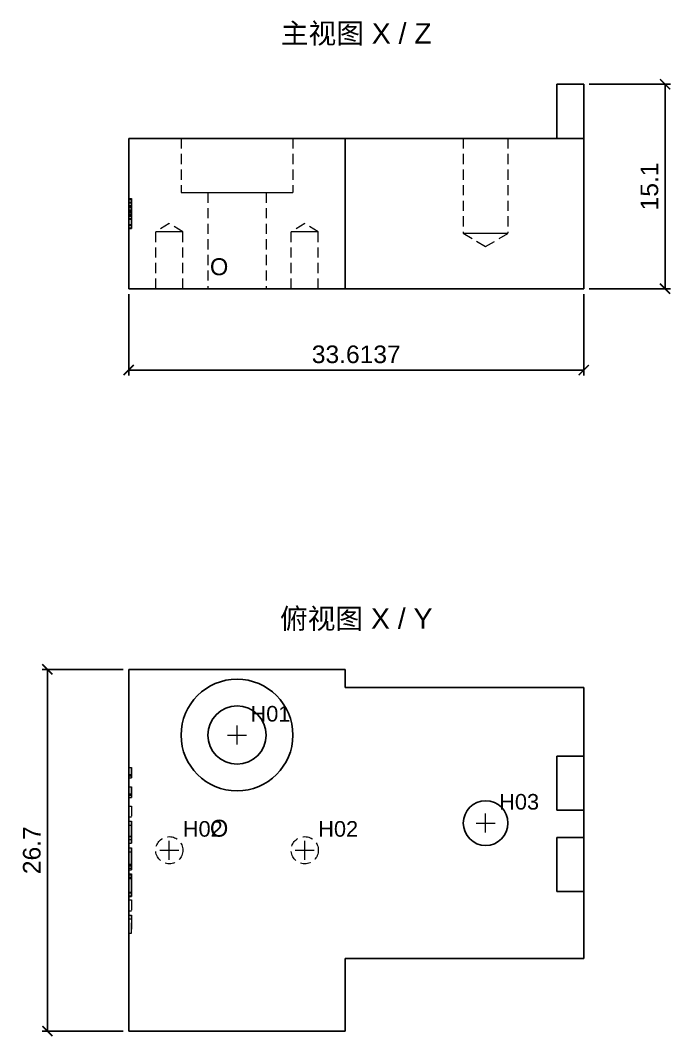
# Model space of a CAD drawing. Header units: millimetres. Extents: x 11 to 335, y 32 to 137.
# Drawn here: x 55.7 to 103.7, y 32.2 to 107.3 of the extents above; entities that cross this region are included whole.
import ezdxf
from ezdxf.enums import TextEntityAlignment as Align

# ---------------------------------------------------------------- set-up
doc = ezdxf.new("R2010")
doc.units = ezdxf.units.MM
doc.linetypes.add('WP_HIDDEN', pattern=[2.3, 1.5, -0.8])
for name, color, linetype, lineweight in [('ANNOTATIONS', 7, 'CONTINUOUS', 18), ('DIMENSIONS', 7, 'CONTINUOUS', 18), ('HIDDEN', 7, 'WP_HIDDEN', 13), ('VISIBLE', 7, 'CONTINUOUS', 25)]:
    doc.layers.add(name, color=color, linetype=linetype, lineweight=lineweight)
doc.styles.add('CJK', font='Arial Unicode.ttf')
doc.styles.add('OpenSansCondensed-Light', font='OpenSansCondensed-Light.ttf')
doc.dimstyles.new('EZDXF', dxfattribs={"dimtxt": 0.25, "dimasz": 0.175, "dimexe": 0.375, "dimexo": 0.125, "dimgap": 0.1, "dimtad": 1, "dimlfac": 100, "dimzin": 12, "dimdsep": 46, "dimtxsty": 'OpenSansCondensed-Light', "dimblk": 'ARCHTICK', "dimcen": 2.5, "dimazin": 3, "dimtfac": 0.5, "dimtmove": 2, "dimatfit": 3})

# ---------------------------------------------------------------- blocks, each defined once
blk = doc.blocks.new('_ARCHTICK')
at = {"color": 0, "linetype": 'BYBLOCK', "const_width": 0.15}
blk.add_lwpolyline([(-0.5, -0.5), (0.5, 0.5)], dxfattribs=at)

msp = doc.modelspace()

# ---------------------------------------------------------------- linework, layer by layer
at = {"layer": 'ANNOTATIONS'}
for p, q in [((71.69315, 53.8), (71.69315, 55.2)), ((70.99315, 54.5), (72.39315, 54.5)), ((90.05685, 47.3), (90.05685, 48.7)), ((89.35685, 48), (90.75685, 48)), ((66.69315, 45.3), (66.69315, 46.7)), ((76.69315, 45.3), (76.69315, 46.7)), ((65.99315, 46), (67.39315, 46)), ((75.99315, 46), (77.39315, 46))]:
    msp.add_line(p, q, dxfattribs=at)
at = {"layer": 'HIDDEN', "ltscale": 0.5}
for p, q in [((67.56815, 98.55), (67.56815, 94.55)), ((75.81815, 98.55), (75.81815, 94.55)), ((88.40685, 98.55), (88.40685, 91.55)), ((91.70685, 98.55), (91.70685, 91.55)), ((95.30685, 98.55), (97.30685, 98.55)), ((69.54315, 94.55), (69.54315, 87.45)), ((73.84315, 94.55), (73.84315, 87.45)), ((63.69315, 94.1), (63.89315, 94.1)), ((63.69315, 91.93628), (63.69315, 94.07243)), ((63.69315, 94.07243), (63.89315, 94.07243)), ((63.69315, 94.06372), (63.69315, 91.93628)), ((63.69315, 92.18734), (63.69315, 94.06372)), ((63.69315, 94.06372), (63.89315, 94.06372)), ((63.69315, 94.0434), (63.89315, 94.0434)), ((63.69315, 93.85185), (63.89315, 93.85185)), ((63.69315, 93.05224), (63.69315, 93.81266)), ((63.69315, 93.81266), (63.89315, 93.81266)), ((63.69315, 93.16979), (63.69315, 93.81266)), ((63.69315, 93.7938), (63.89315, 93.7938)), ((63.89315, 94.07243), (63.89315, 91.93628)), ((63.89315, 91.93628), (63.89315, 94.06372)), ((63.89315, 94.06372), (63.89315, 92.18734)), ((63.89315, 93.81266), (63.89315, 93.05224)), ((63.89315, 93.81266), (63.89315, 93.16979)), ((63.69315, 93.60079), (63.69315, 91.93628)), ((63.69315, 93.60079), (63.89315, 93.60079)), ((63.69315, 93.53839), (63.69315, 93.28588)), ((63.69315, 93.53839), (63.89315, 93.53839)), ((63.69315, 93.44406), (63.69315, 93.46438)), ((63.69315, 93.46438), (63.89315, 93.46438)), ((63.69315, 93.44406), (63.89315, 93.44406)), ((63.69315, 93.28588), (63.89315, 93.28588)), ((63.69315, 93.16979), (63.89315, 93.16979)), ((63.69315, 93.06821), (63.89315, 93.06821)), ((63.69315, 93.05224), (63.89315, 93.05224)), ((63.89315, 91.93628), (63.89315, 93.60079)), ((63.89315, 93.28588), (63.89315, 93.53839)), ((63.89315, 93.46438), (63.89315, 93.44406)), ((63.69315, 92.18734), (63.69315, 92.91873)), ((63.69315, 92.91873), (63.89315, 92.91873)), ((63.69315, 92.83747), (63.69315, 92.5748)), ((63.69315, 92.83747), (63.89315, 92.83747)), ((63.69315, 91.93628), (63.69315, 92.80119)), ((63.69315, 92.80119), (63.89315, 92.80119)), ((63.69315, 92.64301), (63.69315, 92.61979)), ((63.69315, 92.64301), (63.89315, 92.64301)), ((63.69315, 92.61979), (63.89315, 92.61979)), ((63.69315, 92.5748), (63.89315, 92.5748)), ((63.89315, 92.91873), (63.89315, 92.18734)), ((63.89315, 92.83747), (63.89315, 92.5748)), ((63.89315, 92.80119), (63.89315, 91.93628)), ((63.89315, 92.61979), (63.89315, 92.64301)), ((63.69315, 91.93628), (63.69315, 92.18734)), ((63.69315, 92.18734), (63.89315, 92.18734)), ((63.69315, 92.15251), (63.89315, 92.15251)), ((63.69315, 91.93628), (63.89315, 91.93628)), ((63.69315, 91.9), (63.89315, 91.9)), ((63.89315, 92.18734), (63.89315, 91.93628)), ((66.69315, 92.25386), (65.68815, 91.65)), ((65.68815, 87.45), (65.68815, 91.65)), ((67.69815, 91.65), (66.69315, 92.25386)), ((67.69815, 87.45), (67.69815, 91.65)), ((76.69315, 92.25386), (75.68815, 91.65)), ((75.68815, 87.45), (75.68815, 91.65)), ((77.69815, 91.65), (76.69315, 92.25386)), ((77.69815, 87.45), (77.69815, 91.65)), ((88.40685, 91.55), (90.05685, 90.55858)), ((90.05685, 90.55858), (91.70685, 91.55)), ((97.30685, 38), (97.30685, 58)), ((63.69315, 52.11748), (63.89315, 52.11748)), ((63.69315, 51.59505), (63.69315, 51.33384)), ((63.69315, 51.59505), (63.89315, 51.59505)), ((63.69315, 51.33384), (63.69315, 51.50218)), ((63.69315, 51.50218), (63.89315, 51.50218)), ((63.69315, 51.33384), (63.89315, 51.33384)), ((63.89315, 51.33384), (63.89315, 51.59505)), ((63.89315, 51.50218), (63.89315, 51.33384)), ((63.69315, 50.68516), (63.89315, 50.68516)), ((63.69315, 50.16273), (63.69315, 49.90152)), ((63.69315, 50.16273), (63.89315, 50.16273)), ((63.69315, 49.90152), (63.69315, 50.06985)), ((63.69315, 50.06985), (63.89315, 50.06985)), ((63.69315, 49.90152), (63.89315, 49.90152)), ((63.89315, 49.90152), (63.89315, 50.16273)), ((63.89315, 50.06985), (63.89315, 49.90152)), ((63.69315, 48.45904), (63.69315, 49.26154)), ((63.69315, 49.26154), (63.89315, 49.26154)), ((63.89315, 49.26154), (63.89315, 48.45904)), ((63.69315, 48.45904), (63.89315, 48.45904)), ((63.69315, 47.33437), (63.69315, 48.13687)), ((63.69315, 48.13687), (63.69315, 47.85534)), ((63.69315, 48.13687), (63.89315, 48.13687)), ((63.89315, 48.13687), (63.89315, 47.33437)), ((63.89315, 47.85534), (63.89315, 48.13687)), ((63.69315, 47.85534), (63.69315, 47.3097)), ((63.69315, 47.85534), (63.89315, 47.85534)), ((63.69315, 47.30534), (63.69315, 47.85534)), ((63.69315, 47.85534), (63.69315, 47.31115)), ((63.89315, 47.3097), (63.89315, 47.85534)), ((63.89315, 47.85534), (63.89315, 47.30534)), ((63.89315, 47.31115), (63.89315, 47.85534)), ((63.69315, 47.04848), (63.89315, 47.04848)), ((63.69315, 47.01075), (63.89315, 47.01075)), ((63.69315, 46.80323), (63.89315, 46.80323)), ((63.69315, 46.51299), (63.89315, 46.51299)), ((63.69315, 45.36801), (63.69315, 46.16616)), ((63.69315, 46.16616), (63.69315, 45.35495)), ((63.69315, 46.16616), (63.89315, 46.16616)), ((63.69315, 45.88463), (63.89315, 45.88463)), ((63.69315, 45.4246), (63.69315, 45.88463)), ((63.69315, 45.88463), (63.69315, 45.45943)), ((63.69315, 45.35495), (63.69315, 45.88463)), ((63.69315, 45.88463), (63.69315, 45.39268)), ((63.89315, 46.16616), (63.89315, 45.36801)), ((63.89315, 45.35495), (63.89315, 46.16616)), ((63.89315, 45.88463), (63.89315, 45.4246)), ((63.89315, 45.45943), (63.89315, 45.88463)), ((63.89315, 45.88463), (63.89315, 45.35495)), ((63.89315, 45.39268), (63.89315, 45.88463)), ((63.69315, 44.96022), (63.89315, 44.96022)), ((63.69315, 44.93991), (63.89315, 44.93991)), ((63.69315, 44.85139), (63.89315, 44.85139)), ((63.69315, 44.66273), (63.89315, 44.66273)), ((63.69315, 44.5597), (63.89315, 44.5597)), ((63.69315, 44.00244), (63.69315, 44.26801)), ((63.69315, 44.26801), (63.89315, 44.26801)), ((63.89315, 44.26801), (63.89315, 44.00244)), ((63.69315, 44.18674), (63.89315, 44.18674)), ((63.69315, 44.00244), (63.89315, 44.00244)), ((63.69315, 43.91537), (63.89315, 43.91537)), ((63.69315, 42.90825), (63.69315, 42.63832)), ((63.69315, 42.90825), (63.89315, 42.90825)), ((63.69315, 42.84584), (63.89315, 42.84584)), ((63.89315, 42.63832), (63.89315, 42.90825)), ((63.69315, 42.63832), (63.89315, 42.63832)), ((63.69315, 42.57447), (63.89315, 42.57447)), ((63.69315, 41.52236), (63.69315, 42.32487)), ((63.69315, 42.32487), (63.89315, 42.32487)), ((63.89315, 42.32487), (63.89315, 41.52236)), ((63.69315, 41.52236), (63.89315, 41.52236)), ((63.69315, 40.93028), (63.69315, 41.21181)), ((63.69315, 41.21181), (63.69315, 39.88252)), ((63.69315, 41.21181), (63.89315, 41.21181)), ((63.69315, 39.88252), (63.69315, 40.93028)), ((63.69315, 40.93028), (63.89315, 40.93028)), ((63.89315, 41.21181), (63.89315, 40.93028)), ((63.89315, 39.88252), (63.89315, 41.21181)), ((63.89315, 40.93028), (63.89315, 39.88252)), ((63.69315, 39.88252), (63.89315, 39.88252))]:
    msp.add_line(p, q, dxfattribs=at)
for points in [[(67.56815, 98.55), (67.67157, 98.55), (67.97665, 98.55), (68.46809, 98.55), (69.12125, 98.55), (69.90338, 98.55), (70.77525, 98.55), (71.69315, 98.55), (72.61104, 98.55), (73.48292, 98.55), (74.26504, 98.55), (74.9182, 98.55), (75.40964, 98.55), (75.71472, 98.55), (75.81815, 98.55)], [(88.40685, 98.55), (88.44822, 98.55), (88.57026, 98.55), (88.76683, 98.55), (89.0281, 98.55), (89.34095, 98.55), (89.68969, 98.55), (90.05685, 98.55), (90.42401, 98.55), (90.77276, 98.55), (91.08561, 98.55), (91.34688, 98.55), (91.54345, 98.55), (91.66549, 98.55), (91.70685, 98.55)], [(67.56815, 94.55), (67.67157, 94.55), (67.97665, 94.55), (68.46809, 94.55), (69.12125, 94.55), (69.90338, 94.55), (70.77525, 94.55), (71.69315, 94.55), (72.61104, 94.55), (73.48292, 94.55), (74.26504, 94.55), (74.9182, 94.55), (75.40964, 94.55), (75.71472, 94.55), (75.81815, 94.55)], [(69.54315, 94.55), (69.59705, 94.55), (69.75606, 94.55), (70.01221, 94.55), (70.35264, 94.55), (70.7603, 94.55), (71.21473, 94.55), (71.69315, 94.55), (72.17157, 94.55), (72.626, 94.55), (73.03365, 94.55), (73.37408, 94.55), (73.63023, 94.55), (73.78924, 94.55), (73.84315, 94.55)], [(63.69315, 94.02381), (63.69315, 94.08123), (63.69315, 94.1)], [(63.69315, 94.1), (63.69315, 94.08202), (63.69315, 94.02744)], [(63.69315, 94.07243), (63.69315, 93.78799)], [(63.69315, 94.0434), (63.69315, 94.05879), (63.69315, 94.06372)], [(63.69315, 93.99914), (63.69315, 94.04804), (63.69315, 94.06372)], [(63.69315, 93.944), (63.69315, 94.00569), (63.69315, 94.0434)], [(63.69315, 94.02744), (63.69315, 93.9384), (63.69315, 93.81484)], [(63.69315, 93.7996), (63.69315, 93.93002), (63.69315, 94.02381)], [(63.69315, 93.80033), (63.69315, 93.91719), (63.69315, 93.99914)], [(63.69315, 93.73865), (63.69315, 93.85578), (63.69315, 93.944)], [(63.69315, 93.75825), (63.69315, 93.80008), (63.69315, 93.82931), (63.69315, 93.84634), (63.69315, 93.85185)], [(63.69315, 93.85185), (63.69315, 93.84571), (63.69315, 93.82684), (63.69315, 93.79464), (63.69315, 93.74881)], [(63.69315, 93.81484), (63.69315, 93.66968), (63.69315, 93.51372)], [(63.69315, 93.81266), (63.69315, 93.7938)], [(63.69315, 93.81266), (63.69315, 93.80551), (63.69315, 93.78292)], [(63.69315, 93.51953), (63.69315, 93.80033)], [(63.69315, 93.46438), (63.69315, 93.64151), (63.69315, 93.7996)], [(63.69315, 93.7938), (63.69315, 93.74717), (63.69315, 93.66827)], [(63.69315, 93.78799), (63.69315, 93.65178), (63.69315, 93.53839)], [(63.89315, 94.02744), (63.89315, 94.08186), (63.89315, 94.1)], [(63.89315, 94.1), (63.89315, 94.08095), (63.89315, 94.02381)], [(63.89315, 93.78799), (63.89315, 94.07243)], [(63.89315, 94.06372), (63.89315, 94.05864), (63.89315, 94.0434)], [(63.89315, 94.06372), (63.89315, 94.04758), (63.89315, 93.99914)], [(63.89315, 94.0434), (63.89315, 94.00549), (63.89315, 93.944)], [(63.89315, 93.81484), (63.89315, 93.93801), (63.89315, 94.02744)], [(63.89315, 94.02381), (63.89315, 93.92967), (63.89315, 93.7996)], [(63.89315, 93.99914), (63.89315, 93.91715), (63.89315, 93.80033)], [(63.89315, 93.944), (63.89315, 93.85602), (63.89315, 93.73865)], [(63.89315, 93.74881), (63.89315, 93.79389), (63.89315, 93.82609), (63.89315, 93.84541), (63.89315, 93.85185)], [(63.89315, 93.85185), (63.89315, 93.846), (63.89315, 93.82845), (63.89315, 93.7992), (63.89315, 93.75825)], [(63.89315, 93.51372), (63.89315, 93.66954), (63.89315, 93.81484)], [(63.89315, 93.7938), (63.89315, 93.81266)], [(63.89315, 93.78292), (63.89315, 93.80523), (63.89315, 93.81266)], [(63.89315, 93.80033), (63.89315, 93.51953)], [(63.89315, 93.7996), (63.89315, 93.64179), (63.89315, 93.46438)], [(63.89315, 93.66827), (63.89315, 93.74718), (63.89315, 93.7938)], [(63.89315, 93.53839), (63.89315, 93.65231), (63.89315, 93.78799)], [(63.69315, 93.78292), (63.69315, 93.74049), (63.69315, 93.67263)], [(63.69315, 93.53259), (63.69315, 93.65529), (63.69315, 93.75825)], [(63.69315, 93.74881), (63.69315, 93.69064), (63.69315, 93.6201), (63.69315, 93.53769), (63.69315, 93.44406)], [(63.69315, 93.44842), (63.69315, 93.59984), (63.69315, 93.73865)], [(63.69315, 93.67263), (63.69315, 93.58564), (63.69315, 93.48615)], [(63.69315, 93.66827), (63.69315, 93.56338), (63.69315, 93.43971)], [(63.69315, 93.42084), (63.69315, 93.60079)], [(63.69315, 93.34393), (63.69315, 93.42814), (63.69315, 93.53259)], [(63.69315, 93.26266), (63.69315, 93.51953)], [(63.69315, 93.51372), (63.69315, 93.37434), (63.69315, 93.24888)], [(63.69315, 93.48615), (63.69315, 93.38402), (63.69315, 93.3004)], [(63.69315, 92.98912), (63.69315, 93.08844), (63.69315, 93.19869), (63.69315, 93.44842)], [(63.69315, 93.43971), (63.69315, 93.27677), (63.69315, 93.21009), (63.69315, 93.15383)], [(63.69315, 93.28588), (63.69315, 93.34257), (63.69315, 93.42084)], [(63.69315, 93.19228), (63.69315, 93.34393)], [(63.69315, 93.3004), (63.69315, 93.2368), (63.69315, 93.19446)], [(63.69315, 93.06821), (63.69315, 93.15348), (63.69315, 93.26266)], [(63.69315, 93.24888), (63.69315, 93.13977), (63.69315, 93.05079)], [(63.69315, 93.19446), (63.69315, 93.1758), (63.69315, 93.16979)], [(63.69315, 93.0566), (63.69315, 93.19228)], [(63.69315, 93.15383), (63.69315, 93.10826), (63.69315, 93.07654), (63.69315, 93.05815), (63.69315, 93.05224)], [(63.69315, 92.8752), (63.69315, 92.93875), (63.69315, 92.99213), (63.69315, 93.03526), (63.69315, 93.06821)], [(63.69315, 92.83964), (63.69315, 92.96035), (63.69315, 93.0566)], [(63.69315, 93.05079), (63.69315, 92.91801)], [(63.89315, 93.67263), (63.89315, 93.74047), (63.89315, 93.78292)], [(63.89315, 93.75825), (63.89315, 93.65503), (63.89315, 93.53259)], [(63.89315, 93.44406), (63.89315, 93.53875), (63.89315, 93.62111), (63.89315, 93.69113), (63.89315, 93.74881)], [(63.89315, 93.73865), (63.89315, 93.60007), (63.89315, 93.44842)], [(63.89315, 93.48615), (63.89315, 93.58574), (63.89315, 93.67263)], [(63.89315, 93.43971), (63.89315, 93.5636), (63.89315, 93.66827)], [(63.89315, 93.60079), (63.89315, 93.42084)], [(63.89315, 93.53259), (63.89315, 93.4281), (63.89315, 93.34393)], [(63.89315, 93.51953), (63.89315, 93.26266)], [(63.89315, 93.24888), (63.89315, 93.37422), (63.89315, 93.51372)], [(63.89315, 93.3004), (63.89315, 93.38384), (63.89315, 93.48615)], [(63.89315, 93.44842), (63.89315, 93.31795), (63.89315, 93.19791), (63.89315, 93.0883), (63.89315, 92.98912)], [(63.89315, 93.15383), (63.89315, 93.20979), (63.89315, 93.27609), (63.89315, 93.35273), (63.89315, 93.43971)], [(63.89315, 93.42084), (63.89315, 93.34212), (63.89315, 93.28588)], [(63.89315, 93.34393), (63.89315, 93.19228)], [(63.89315, 93.19446), (63.89315, 93.23691), (63.89315, 93.3004)], [(63.89315, 93.26266), (63.89315, 93.15383), (63.89315, 93.06821)], [(63.89315, 93.05079), (63.89315, 93.14022), (63.89315, 93.24888)], [(63.89315, 93.16979), (63.89315, 93.17596), (63.89315, 93.19446)], [(63.89315, 93.19228), (63.89315, 93.0566)], [(63.89315, 93.05224), (63.89315, 93.05859), (63.89315, 93.07764), (63.89315, 93.10938), (63.89315, 93.15383)], [(63.89315, 93.06821), (63.89315, 92.99166), (63.89315, 92.8752)], [(63.89315, 93.0566), (63.89315, 92.95955), (63.89315, 92.83964)], [(63.89315, 92.91801), (63.89315, 93.05079)], [(63.69315, 92.80119), (63.69315, 92.81122), (63.69315, 92.84379), (63.69315, 92.90235), (63.69315, 92.98912)], [(63.69315, 92.91873), (63.69315, 92.91007), (63.69315, 92.88318)], [(63.69315, 92.91801), (63.69315, 92.85872), (63.69315, 92.81425)], [(63.69315, 92.88318), (63.69315, 92.83461), (63.69315, 92.75983)], [(63.69315, 92.55303), (63.69315, 92.72608), (63.69315, 92.8752)], [(63.69315, 92.53707), (63.69315, 92.69804), (63.69315, 92.83964)], [(63.69315, 92.81425), (63.69315, 92.75781), (63.69315, 92.68872)], [(63.69315, 92.75983), (63.69315, 92.6641), (63.69315, 92.55303)], [(63.69315, 92.68872), (63.69315, 92.60759), (63.69315, 92.51385)], [(63.69315, 92.38107), (63.69315, 92.49835), (63.69315, 92.64301)], [(63.69315, 92.61979), (63.69315, 92.41791), (63.69315, 92.2374)], [(63.69315, 92.27513), (63.69315, 92.40894), (63.69315, 92.55303)], [(63.69315, 92.55303), (63.69315, 92.45755), (63.69315, 92.37381)], [(63.69315, 92.21708), (63.69315, 92.37195), (63.69315, 92.53707)], [(63.69315, 92.51385), (63.69315, 92.33173)], [(63.69315, 92.21563), (63.69315, 92.28818), (63.69315, 92.38107)], [(63.69315, 92.37381), (63.69315, 92.30548), (63.69315, 92.25554)], [(63.69315, 92.33173), (63.69315, 92.25696), (63.69315, 92.2004)], [(63.89315, 92.98912), (63.89315, 92.9069), (63.89315, 92.84817), (63.89315, 92.81293), (63.89315, 92.80119)], [(63.89315, 92.88318), (63.89315, 92.90984), (63.89315, 92.91873)], [(63.89315, 92.81425), (63.89315, 92.85688), (63.89315, 92.91801)], [(63.89315, 92.75983), (63.89315, 92.83456), (63.89315, 92.88318)], [(63.89315, 92.8752), (63.89315, 92.72645), (63.89315, 92.55303)], [(63.89315, 92.83964), (63.89315, 92.69833), (63.89315, 92.53707)], [(63.89315, 92.68872), (63.89315, 92.75747), (63.89315, 92.81425)], [(63.89315, 92.55303), (63.89315, 92.66423), (63.89315, 92.75983)], [(63.89315, 92.51385), (63.89315, 92.60764), (63.89315, 92.68872)], [(63.89315, 92.64301), (63.89315, 92.49771), (63.89315, 92.38107)], [(63.89315, 92.2374), (63.89315, 92.41753), (63.89315, 92.61979)], [(63.89315, 92.55303), (63.89315, 92.40882), (63.89315, 92.27513)], [(63.89315, 92.37381), (63.89315, 92.45744), (63.89315, 92.55303)], [(63.89315, 92.53707), (63.89315, 92.21708)], [(63.89315, 92.33173), (63.89315, 92.51385)], [(63.89315, 92.38107), (63.89315, 92.28856), (63.89315, 92.21563)], [(63.89315, 92.25554), (63.89315, 92.30543), (63.89315, 92.37381)], [(63.89315, 92.2004), (63.89315, 92.25717), (63.89315, 92.33173)], [(63.69315, 92.07704), (63.69315, 92.16172), (63.69315, 92.27513)], [(63.69315, 92.25554), (63.69315, 92.22066), (63.69315, 92.19749)], [(63.69315, 92.2374), (63.69315, 92.15809), (63.69315, 92.08933), (63.69315, 92.03133), (63.69315, 91.98417)], [(63.69315, 91.98344), (63.69315, 92.08316), (63.69315, 92.21708)], [(63.69315, 92.15251), (63.69315, 92.16818), (63.69315, 92.21563)], [(63.69315, 92.2004), (63.69315, 92.16439), (63.69315, 92.15251)], [(63.69315, 92.19749), (63.69315, 92.18734)], [(63.69315, 91.97183), (63.69315, 92.01573), (63.69315, 92.07704)], [(63.69315, 91.98417), (63.69315, 91.94666), (63.69315, 91.9204), (63.69315, 91.90501), (63.69315, 91.9)], [(63.69315, 91.9), (63.69315, 91.90513), (63.69315, 91.92065), (63.69315, 91.94673), (63.69315, 91.98344)], [(63.69315, 91.93628), (63.69315, 91.94501), (63.69315, 91.97183)], [(63.89315, 92.27513), (63.89315, 92.1614), (63.89315, 92.07704)], [(63.89315, 92.19749), (63.89315, 92.22071), (63.89315, 92.25554)], [(63.89315, 91.98417), (63.89315, 92.03156), (63.89315, 92.08956), (63.89315, 92.15818), (63.89315, 92.2374)], [(63.89315, 92.21708), (63.89315, 92.08358), (63.89315, 91.98344)], [(63.89315, 92.21563), (63.89315, 92.16829), (63.89315, 92.15251)], [(63.89315, 92.15251), (63.89315, 92.16448), (63.89315, 92.2004)], [(63.89315, 92.18734), (63.89315, 92.19749)], [(63.89315, 92.07704), (63.89315, 92.01591), (63.89315, 91.97183)], [(63.89315, 91.9), (63.89315, 91.90526), (63.89315, 91.92104), (63.89315, 91.94734), (63.89315, 91.98417)], [(63.89315, 91.98344), (63.89315, 91.94694), (63.89315, 91.92086), (63.89315, 91.90522), (63.89315, 91.9)], [(63.89315, 91.97183), (63.89315, 91.94517), (63.89315, 91.93628)], [(67.69815, 91.65), (67.67295, 91.65), (67.59862, 91.65), (67.47889, 91.65), (67.31975, 91.65), (67.1292, 91.65), (66.91678, 91.65), (66.69315, 91.65), (66.46951, 91.65), (66.25709, 91.65), (66.06654, 91.65), (65.90741, 91.65), (65.78767, 91.65), (65.71334, 91.65), (65.68815, 91.65)], [(77.69815, 91.65), (77.67295, 91.65), (77.59862, 91.65), (77.47889, 91.65), (77.31975, 91.65), (77.1292, 91.65), (76.91678, 91.65), (76.69315, 91.65), (76.46951, 91.65), (76.25709, 91.65), (76.06654, 91.65), (75.90741, 91.65), (75.78767, 91.65), (75.71334, 91.65), (75.68815, 91.65)], [(88.40685, 91.55), (88.44822, 91.55), (88.57026, 91.55), (88.76683, 91.55), (89.0281, 91.55), (89.34095, 91.55), (89.68969, 91.55), (90.05685, 91.55), (90.42401, 91.55), (90.77276, 91.55), (91.08561, 91.55), (91.34688, 91.55), (91.54345, 91.55), (91.66549, 91.55), (91.70685, 91.55)], [(67.69815, 87.45), (67.67295, 87.45), (67.59862, 87.45), (67.47889, 87.45), (67.31975, 87.45), (67.1292, 87.45), (66.91678, 87.45), (66.69315, 87.45), (66.46951, 87.45), (66.25709, 87.45), (66.06654, 87.45), (65.90741, 87.45), (65.78767, 87.45), (65.71334, 87.45), (65.68815, 87.45)], [(69.54315, 87.45), (69.59705, 87.45), (69.75606, 87.45), (70.01221, 87.45), (70.35264, 87.45), (70.7603, 87.45), (71.21473, 87.45), (71.69315, 87.45), (72.17157, 87.45), (72.626, 87.45), (73.03365, 87.45), (73.37408, 87.45), (73.63023, 87.45), (73.78924, 87.45), (73.84315, 87.45)], [(77.69815, 87.45), (77.67295, 87.45), (77.59862, 87.45), (77.47889, 87.45), (77.31975, 87.45), (77.1292, 87.45), (76.91678, 87.45), (76.69315, 87.45), (76.46951, 87.45), (76.25709, 87.45), (76.06654, 87.45), (75.90741, 87.45), (75.78767, 87.45), (75.71334, 87.45), (75.68815, 87.45)], [(63.69315, 51.73437), (63.69315, 51.91295), (63.69315, 52.11748)], [(63.69315, 52.11748), (63.69315, 51.98686), (63.69315, 51.84248)], [(63.69315, 51.84248), (63.69315, 51.7049), (63.69315, 51.59505)], [(63.89315, 51.84248), (63.89315, 51.98778), (63.89315, 52.11748)], [(63.89315, 52.11748), (63.89315, 51.91214), (63.89315, 51.73437)], [(63.89315, 51.59505), (63.89315, 51.70407), (63.89315, 51.84248)], [(63.69315, 51.50218), (63.69315, 51.54298), (63.69315, 51.59559), (63.69315, 51.65956), (63.69315, 51.73437)], [(63.89315, 51.73437), (63.89315, 51.65836), (63.89315, 51.59433), (63.89315, 51.54227), (63.89315, 51.50218)], [(63.69315, 50.30204), (63.69315, 50.48063), (63.69315, 50.68516)], [(63.69315, 50.68516), (63.69315, 50.55454), (63.69315, 50.41016)], [(63.69315, 50.41016), (63.69315, 50.27257), (63.69315, 50.16273)], [(63.69315, 50.06985), (63.69315, 50.11066), (63.69315, 50.16327), (63.69315, 50.22723), (63.69315, 50.30204)], [(63.89315, 50.41016), (63.89315, 50.55546), (63.89315, 50.68516)], [(63.89315, 50.68516), (63.89315, 50.47982), (63.89315, 50.30204)], [(63.89315, 50.16273), (63.89315, 50.27175), (63.89315, 50.41016)], [(63.89315, 50.30204), (63.89315, 50.22604), (63.89315, 50.16201), (63.89315, 50.10994), (63.89315, 50.06985)], [(63.69315, 47.01075), (63.69315, 47.07431), (63.69315, 47.14987), (63.69315, 47.23678), (63.69315, 47.33437)], [(63.69315, 47.31115), (63.69315, 47.22477), (63.69315, 47.15162), (63.69315, 47.09261), (63.69315, 47.04848)], [(63.69315, 47.3097), (63.69315, 47.11598), (63.69315, 46.94309), (63.69315, 46.79743), (63.69315, 46.68569)], [(63.69315, 46.91788), (63.69315, 46.98738), (63.69315, 47.0763), (63.69315, 47.18295), (63.69315, 47.30534)], [(63.89315, 47.33437), (63.89315, 47.23469), (63.89315, 47.14753), (63.89315, 47.07288), (63.89315, 47.01075)], [(63.89315, 47.04848), (63.89315, 47.09156), (63.89315, 47.1497), (63.89315, 47.2229), (63.89315, 47.31115)], [(63.89315, 46.68569), (63.89315, 46.78945), (63.89315, 46.92803), (63.89315, 47.10145), (63.89315, 47.3097)], [(63.89315, 47.30534), (63.89315, 47.17882), (63.89315, 47.07206), (63.89315, 46.98508), (63.89315, 46.91788)], [(63.69315, 47.04848), (63.69315, 46.94887), (63.69315, 46.87071)], [(63.69315, 46.74809), (63.69315, 46.86725), (63.69315, 47.01075)], [(63.69315, 46.80323), (63.69315, 46.81026), (63.69315, 46.83162), (63.69315, 46.86751), (63.69315, 46.91788)], [(63.69315, 46.87071), (63.69315, 46.82003), (63.69315, 46.80323)], [(63.69315, 46.57757), (63.69315, 46.65229), (63.69315, 46.74809)], [(63.69315, 46.68569), (63.69315, 46.61004), (63.69315, 46.55587), (63.69315, 46.5236), (63.69315, 46.51299)], [(63.69315, 46.51299), (63.69315, 46.52909), (63.69315, 46.57757)], [(63.89315, 46.87071), (63.89315, 46.9489), (63.89315, 47.04848)], [(63.89315, 47.01075), (63.89315, 46.86672), (63.89315, 46.74809)], [(63.89315, 46.91788), (63.89315, 46.86772), (63.89315, 46.83189), (63.89315, 46.8104), (63.89315, 46.80323)], [(63.89315, 46.80323), (63.89315, 46.8201), (63.89315, 46.87071)], [(63.89315, 46.74809), (63.89315, 46.65249), (63.89315, 46.57757)], [(63.89315, 46.51299), (63.89315, 46.52379), (63.89315, 46.55617), (63.89315, 46.61013), (63.89315, 46.68569)], [(63.89315, 46.57757), (63.89315, 46.52914), (63.89315, 46.51299)], [(63.69315, 45.45943), (63.69315, 45.35618), (63.69315, 45.26702), (63.69315, 45.19318), (63.69315, 45.13582)], [(63.69315, 45.15613), (63.69315, 45.20438), (63.69315, 45.26563), (63.69315, 45.33927), (63.69315, 45.4246)], [(63.69315, 45.39268), (63.69315, 45.29884), (63.69315, 45.21528), (63.69315, 45.14261), (63.69315, 45.0814)], [(63.69315, 44.97691), (63.69315, 45.05836), (63.69315, 45.15117), (63.69315, 45.36801)], [(63.69315, 45.35495), (63.69315, 45.16913), (63.69315, 45.01174)], [(63.69315, 45.16339), (63.69315, 45.19644), (63.69315, 45.23957), (63.69315, 45.35495)], [(63.69315, 45.00086), (63.69315, 45.07429), (63.69315, 45.16339)], [(63.69315, 44.99433), (63.69315, 45.06215), (63.69315, 45.15613)], [(63.69315, 45.13582), (63.69315, 45.0524), (63.69315, 44.9907)], [(63.69315, 45.0814), (63.69315, 44.98514), (63.69315, 44.91234)], [(63.89315, 45.13582), (63.89315, 45.19142), (63.89315, 45.26389), (63.89315, 45.35322), (63.89315, 45.45943)], [(63.89315, 45.4246), (63.89315, 45.33762), (63.89315, 45.26389), (63.89315, 45.20339), (63.89315, 45.15613)], [(63.89315, 45.0814), (63.89315, 45.1414), (63.89315, 45.21328), (63.89315, 45.29704), (63.89315, 45.39268)], [(63.89315, 45.36801), (63.89315, 45.25214), (63.89315, 45.14833), (63.89315, 45.05659), (63.89315, 44.97691)], [(63.89315, 45.01174), (63.89315, 45.16756), (63.89315, 45.35495)], [(63.89315, 45.35495), (63.89315, 45.29182), (63.89315, 45.23885), (63.89315, 45.19604), (63.89315, 45.16339)], [(63.89315, 45.16339), (63.89315, 45.07414), (63.89315, 45.00086)], [(63.89315, 45.15613), (63.89315, 45.06199), (63.89315, 44.99433)], [(63.89315, 44.9907), (63.89315, 45.05237), (63.89315, 45.13582)], [(63.89315, 44.91234), (63.89315, 44.98508), (63.89315, 45.0814)], [(63.69315, 45.01174), (63.69315, 44.8839), (63.69315, 44.77883)], [(63.69315, 44.89347), (63.69315, 44.94131), (63.69315, 45.00086)], [(63.69315, 44.93991), (63.69315, 44.95346), (63.69315, 44.99433)], [(63.69315, 44.9907), (63.69315, 44.95258), (63.69315, 44.93991)], [(63.69315, 44.74617), (63.69315, 44.84563), (63.69315, 44.97691)], [(63.69315, 44.66346), (63.69315, 44.72128), (63.69315, 44.79026), (63.69315, 44.87006), (63.69315, 44.96022)], [(63.69315, 44.96022), (63.69315, 44.83002), (63.69315, 44.73674)], [(63.69315, 44.91234), (63.69315, 44.86658), (63.69315, 44.85139)], [(63.69315, 44.85139), (63.69315, 44.86188), (63.69315, 44.89347)], [(63.69315, 44.77883), (63.69315, 44.69313), (63.69315, 44.62282)], [(63.69315, 44.66273), (63.69315, 44.66796), (63.69315, 44.68366), (63.69315, 44.70977), (63.69315, 44.74617)], [(63.69315, 44.73674), (63.69315, 44.68126), (63.69315, 44.66273)], [(63.69315, 44.5597), (63.69315, 44.56612), (63.69315, 44.58552), (63.69315, 44.61799), (63.69315, 44.66346)], [(63.69315, 44.62282), (63.69315, 44.57545), (63.69315, 44.5597)], [(63.69315, 44.26801), (63.69315, 44.2586), (63.69315, 44.23602), (63.69315, 44.20019), (63.69315, 44.15119)], [(63.89315, 44.77883), (63.89315, 44.88349), (63.89315, 45.01174)], [(63.89315, 45.00086), (63.89315, 44.94136), (63.89315, 44.89347)], [(63.89315, 44.99433), (63.89315, 44.95351), (63.89315, 44.93991)], [(63.89315, 44.93991), (63.89315, 44.95261), (63.89315, 44.9907)], [(63.89315, 44.97691), (63.89315, 44.84558), (63.89315, 44.74617)], [(63.89315, 44.73674), (63.89315, 44.82962), (63.89315, 44.96022)], [(63.89315, 44.96022), (63.89315, 44.8693), (63.89315, 44.78953), (63.89315, 44.72091), (63.89315, 44.66346)], [(63.89315, 44.85139), (63.89315, 44.86662), (63.89315, 44.91234)], [(63.89315, 44.89347), (63.89315, 44.86191), (63.89315, 44.85139)], [(63.89315, 44.62282), (63.89315, 44.69339), (63.89315, 44.77883)], [(63.89315, 44.74617), (63.89315, 44.70967), (63.89315, 44.68359), (63.89315, 44.66795), (63.89315, 44.66273)], [(63.89315, 44.66273), (63.89315, 44.68123), (63.89315, 44.73674)], [(63.89315, 44.66346), (63.89315, 44.61806), (63.89315, 44.58564), (63.89315, 44.56618), (63.89315, 44.5597)], [(63.89315, 44.5597), (63.89315, 44.57548), (63.89315, 44.62282)], [(63.89315, 44.15119), (63.89315, 44.20012), (63.89315, 44.2359), (63.89315, 44.25853), (63.89315, 44.26801)], [(63.69315, 44.09532), (63.69315, 44.13523), (63.69315, 44.16384), (63.69315, 44.18102), (63.69315, 44.18674)], [(63.69315, 44.18674), (63.69315, 44.16809), (63.69315, 44.11201)], [(63.69315, 44.15119), (63.69315, 44.09034), (63.69315, 44.01885), (63.69315, 43.93695), (63.69315, 43.84499)], [(63.69315, 44.11201), (63.69315, 44.01734), (63.69315, 43.88489)], [(63.69315, 43.8283), (63.69315, 43.98236), (63.69315, 44.04411), (63.69315, 44.09532)], [(63.69315, 43.91464), (63.69315, 43.97127), (63.69315, 44.00244)], [(63.69315, 43.83265), (63.69315, 43.86883), (63.69315, 43.89471), (63.69315, 43.91022), (63.69315, 43.91537)], [(63.69315, 43.91537), (63.69315, 43.90804), (63.69315, 43.88603), (63.69315, 43.84943), (63.69315, 43.79855)], [(63.69315, 43.70059), (63.69315, 43.82618), (63.69315, 43.91464)], [(63.69315, 43.88489), (63.69315, 43.81154), (63.69315, 43.71712), (63.69315, 43.60391), (63.69315, 43.47421)], [(63.69315, 43.84499), (63.69315, 43.73916), (63.69315, 43.62268), (63.69315, 43.36102)], [(63.69315, 43.40818), (63.69315, 43.55349), (63.69315, 43.67605), (63.69315, 43.7708), (63.69315, 43.83265)], [(63.69315, 43.43793), (63.69315, 43.64206), (63.69315, 43.8283)], [(63.69315, 43.79855), (63.69315, 43.72955), (63.69315, 43.64362), (63.69315, 43.54204), (63.69315, 43.42632)], [(63.69315, 43.37408), (63.69315, 43.54583), (63.69315, 43.70059)], [(63.89315, 44.11201), (63.89315, 44.16806), (63.89315, 44.18674)], [(63.89315, 44.18674), (63.89315, 44.18103), (63.89315, 44.16389), (63.89315, 44.13531), (63.89315, 44.09532)], [(63.89315, 43.84499), (63.89315, 43.93732), (63.89315, 44.01913), (63.89315, 44.09042), (63.89315, 44.15119)], [(63.89315, 43.88489), (63.89315, 44.01786), (63.89315, 44.11201)], [(63.89315, 44.09532), (63.89315, 44.04434), (63.89315, 43.98285), (63.89315, 43.91083), (63.89315, 43.8283)], [(63.89315, 44.00244), (63.89315, 43.97106), (63.89315, 43.91464)], [(63.89315, 43.79855), (63.89315, 43.84966), (63.89315, 43.88616), (63.89315, 43.90807), (63.89315, 43.91537)], [(63.89315, 43.91537), (63.89315, 43.9102), (63.89315, 43.89469), (63.89315, 43.86884), (63.89315, 43.83265)], [(63.89315, 43.91464), (63.89315, 43.82667), (63.89315, 43.70059)], [(63.89315, 43.47421), (63.89315, 43.6098), (63.89315, 43.72345), (63.89315, 43.81515), (63.89315, 43.88489)], [(63.89315, 43.36102), (63.89315, 43.49956), (63.89315, 43.6264), (63.89315, 43.74154), (63.89315, 43.84499)], [(63.89315, 43.83265), (63.89315, 43.77565), (63.89315, 43.6859), (63.89315, 43.56341), (63.89315, 43.40818)], [(63.89315, 43.8283), (63.89315, 43.64291), (63.89315, 43.43793)], [(63.89315, 43.42632), (63.89315, 43.54536), (63.89315, 43.64708), (63.89315, 43.73148), (63.89315, 43.79855)], [(63.89315, 43.70059), (63.89315, 43.5464), (63.89315, 43.37408)], [(63.69315, 43.47421), (63.69315, 43.34728), (63.69315, 43.23971), (63.69315, 43.15473), (63.69315, 43.09545)], [(63.69315, 43.02071), (63.69315, 43.2169), (63.69315, 43.43793)], [(63.69315, 43.42632), (63.69315, 43.31378), (63.69315, 43.21372), (63.69315, 43.12731), (63.69315, 43.05554)], [(63.69315, 42.93727), (63.69315, 43.02016), (63.69315, 43.12873), (63.69315, 43.25925), (63.69315, 43.40818)], [(63.69315, 43.08964), (63.69315, 43.22298), (63.69315, 43.37408)], [(63.69315, 43.36102), (63.69315, 43.14563), (63.69315, 42.95106)], [(63.69315, 43.09545), (63.69315, 42.98133), (63.69315, 42.90389)], [(63.69315, 42.90607), (63.69315, 42.98238), (63.69315, 43.08964)], [(63.69315, 43.05554), (63.69315, 42.99888), (63.69315, 42.95547), (63.69315, 42.92533), (63.69315, 42.90825)], [(63.69315, 42.74281), (63.69315, 42.79684), (63.69315, 42.86134), (63.69315, 43.02071)], [(63.69315, 42.95106), (63.69315, 42.86583), (63.69315, 42.79065), (63.69315, 42.72586), (63.69315, 42.6717)], [(63.69315, 42.66299), (63.69315, 42.7139), (63.69315, 42.77685), (63.69315, 42.85146), (63.69315, 42.93727)], [(63.69315, 42.84584), (63.69315, 42.86091), (63.69315, 42.90607)], [(63.69315, 42.90389), (63.69315, 42.86034), (63.69315, 42.84584)], [(63.89315, 43.09545), (63.89315, 43.15123), (63.89315, 43.23295), (63.89315, 43.34061), (63.89315, 43.47421)], [(63.89315, 43.43793), (63.89315, 43.21535), (63.89315, 43.02071)], [(63.89315, 43.05554), (63.89315, 43.12579), (63.89315, 43.211), (63.89315, 43.31118), (63.89315, 43.42632)], [(63.89315, 43.40818), (63.89315, 43.25005), (63.89315, 43.11885), (63.89315, 43.01459), (63.89315, 42.93727)], [(63.89315, 43.37408), (63.89315, 43.22243), (63.89315, 43.08964)], [(63.89315, 42.95106), (63.89315, 43.14461), (63.89315, 43.36102)], [(63.89315, 42.90389), (63.89315, 42.9808), (63.89315, 43.09545)], [(63.89315, 43.08964), (63.89315, 42.98207), (63.89315, 42.90607)], [(63.89315, 42.90825), (63.89315, 42.92561), (63.89315, 42.95595), (63.89315, 42.99926), (63.89315, 43.05554)], [(63.89315, 43.02071), (63.89315, 42.93559), (63.89315, 42.8609), (63.89315, 42.79664), (63.89315, 42.74281)], [(63.89315, 42.6717), (63.89315, 42.72562), (63.89315, 42.79015), (63.89315, 42.8653), (63.89315, 42.95106)], [(63.89315, 42.93727), (63.89315, 42.85047), (63.89315, 42.77582), (63.89315, 42.71333), (63.89315, 42.66299)], [(63.89315, 42.90607), (63.89315, 42.8609), (63.89315, 42.84584)], [(63.89315, 42.84584), (63.89315, 42.86036), (63.89315, 42.90389)], [(63.69315, 42.63832), (63.69315, 42.64752), (63.69315, 42.66799), (63.69315, 42.69977), (63.69315, 42.74281)], [(63.69315, 42.6717), (63.69315, 42.62928), (63.69315, 42.59885), (63.69315, 42.58056), (63.69315, 42.57447)], [(63.69315, 42.57447), (63.69315, 42.57996), (63.69315, 42.59652), (63.69315, 42.62421), (63.69315, 42.66299)], [(63.89315, 42.74281), (63.89315, 42.69982), (63.89315, 42.66807), (63.89315, 42.64758), (63.89315, 42.63832)], [(63.89315, 42.57447), (63.89315, 42.58055), (63.89315, 42.59878), (63.89315, 42.62916), (63.89315, 42.6717)], [(63.89315, 42.66299), (63.89315, 42.62427), (63.89315, 42.5966), (63.89315, 42.58), (63.89315, 42.57447)]]:
    msp.add_lwpolyline(points, dxfattribs=at)
for centre in [(66.69315, 46), (76.69315, 46)]:
    msp.add_circle(centre, 1.005, dxfattribs=at)
at = {"layer": 'VISIBLE'}
for p, q in [((95.30685, 98.55), (95.30685, 102.55)), ((95.30685, 102.55), (97.30685, 102.55)), ((97.30685, 98.55), (97.30685, 102.55)), ((63.69315, 87.45), (63.69315, 98.55)), ((63.69315, 98.55), (79.69315, 98.55)), ((79.69315, 87.45), (79.69315, 98.55)), ((79.69315, 98.55), (97.30685, 98.55)), ((97.30685, 87.45), (97.30685, 98.55)), ((63.69315, 87.45), (79.69315, 87.45)), ((79.69315, 87.45), (97.30685, 87.45)), ((63.69315, 32.65), (63.69315, 59.35)), ((63.69315, 59.35), (79.69315, 59.35)), ((79.69315, 58), (79.69315, 59.35)), ((79.69315, 58), (97.30685, 58)), ((97.30685, 52.95), (97.30685, 58)), ((95.30685, 52.95), (97.30685, 52.95)), ((95.30685, 48.95), (95.30685, 52.95)), ((97.30685, 48.95), (97.30685, 52.95)), ((95.30685, 48.95), (97.30685, 48.95)), ((97.30685, 46.95), (97.30685, 48.95)), ((95.30685, 46.95), (97.30685, 46.95)), ((95.30685, 42.95), (95.30685, 46.95)), ((97.30685, 42.95), (97.30685, 46.95)), ((95.30685, 42.95), (97.30685, 42.95)), ((97.30685, 38), (97.30685, 42.95)), ((79.69315, 32.65), (79.69315, 38)), ((79.69315, 38), (97.30685, 38)), ((63.69315, 32.65), (79.69315, 32.65))]:
    msp.add_line(p, q, dxfattribs=at)
for centre, radius in [((71.69315, 54.5), 4.125), ((71.69315, 54.5), 2.15), ((90.05685, 48), 1.65)]:
    msp.add_circle(centre, radius, dxfattribs=at)

# ---------------------------------------------------------------- texts
at = {"layer": 'ANNOTATIONS', "style": 'CJK'}
for s, p in [('主视图 X / Z', (80.5, 105.55)), ('俯视图 X / Y', (80.5, 62.35))]:
    msp.add_text(s, height=1.5, dxfattribs=at).set_placement(p, align=Align.CENTER)
for s, height, p in [('O', 1.25, (69.69315, 88.45)), ('H01', 1.15, (72.69315, 55.5)), ('H03', 1.15, (91.05685, 49)), ('H02', 1.15, (67.69315, 47)), ('O', 1.25, (69.69315, 47)), ('H02', 1.15, (77.69315, 47))]:
    msp.add_text(s, height=height, dxfattribs=at).set_placement(p)

# ---------------------------------------------------------------- dimensions: what is measured, and where the dimension line sits
at = {"layer": 'DIMENSIONS'}
for base, p1, p2 in [((103.30685, 87.45), (97.30685, 87.45), (97.30685, 102.55)), ((57.69315, 32.65), (63.69315, 32.65), (63.69315, 59.35))]:
    msp.add_linear_dim(base=base, p1=p1, p2=p2, angle=90, dimstyle='EZDXF', override={"dimtxt": 1.3, "dimasz": 0.75, "dimexe": 0.4, "dimexo": 0.4, "dimgap": 0.5, "dimdec": 4, "dimlfac": 1, "dimzin": 8, "dimtxsty": 'CJK', "dimclrd": 7, "dimclre": 7, "dimclrt": 7}, dxfattribs=at).render()
msp.add_linear_dim(base=(63.69315, 81.45), p1=(63.69315, 87.45), p2=(97.30685, 87.45), dimstyle='EZDXF', override={"dimtxt": 1.3, "dimasz": 0.75, "dimexe": 0.4, "dimexo": 0.4, "dimgap": 0.5, "dimdec": 4, "dimlfac": 1, "dimzin": 8, "dimtxsty": 'CJK', "dimclrd": 7, "dimclre": 7, "dimclrt": 7}, dxfattribs=at).render()

doc.saveas('drawing.dxf')
